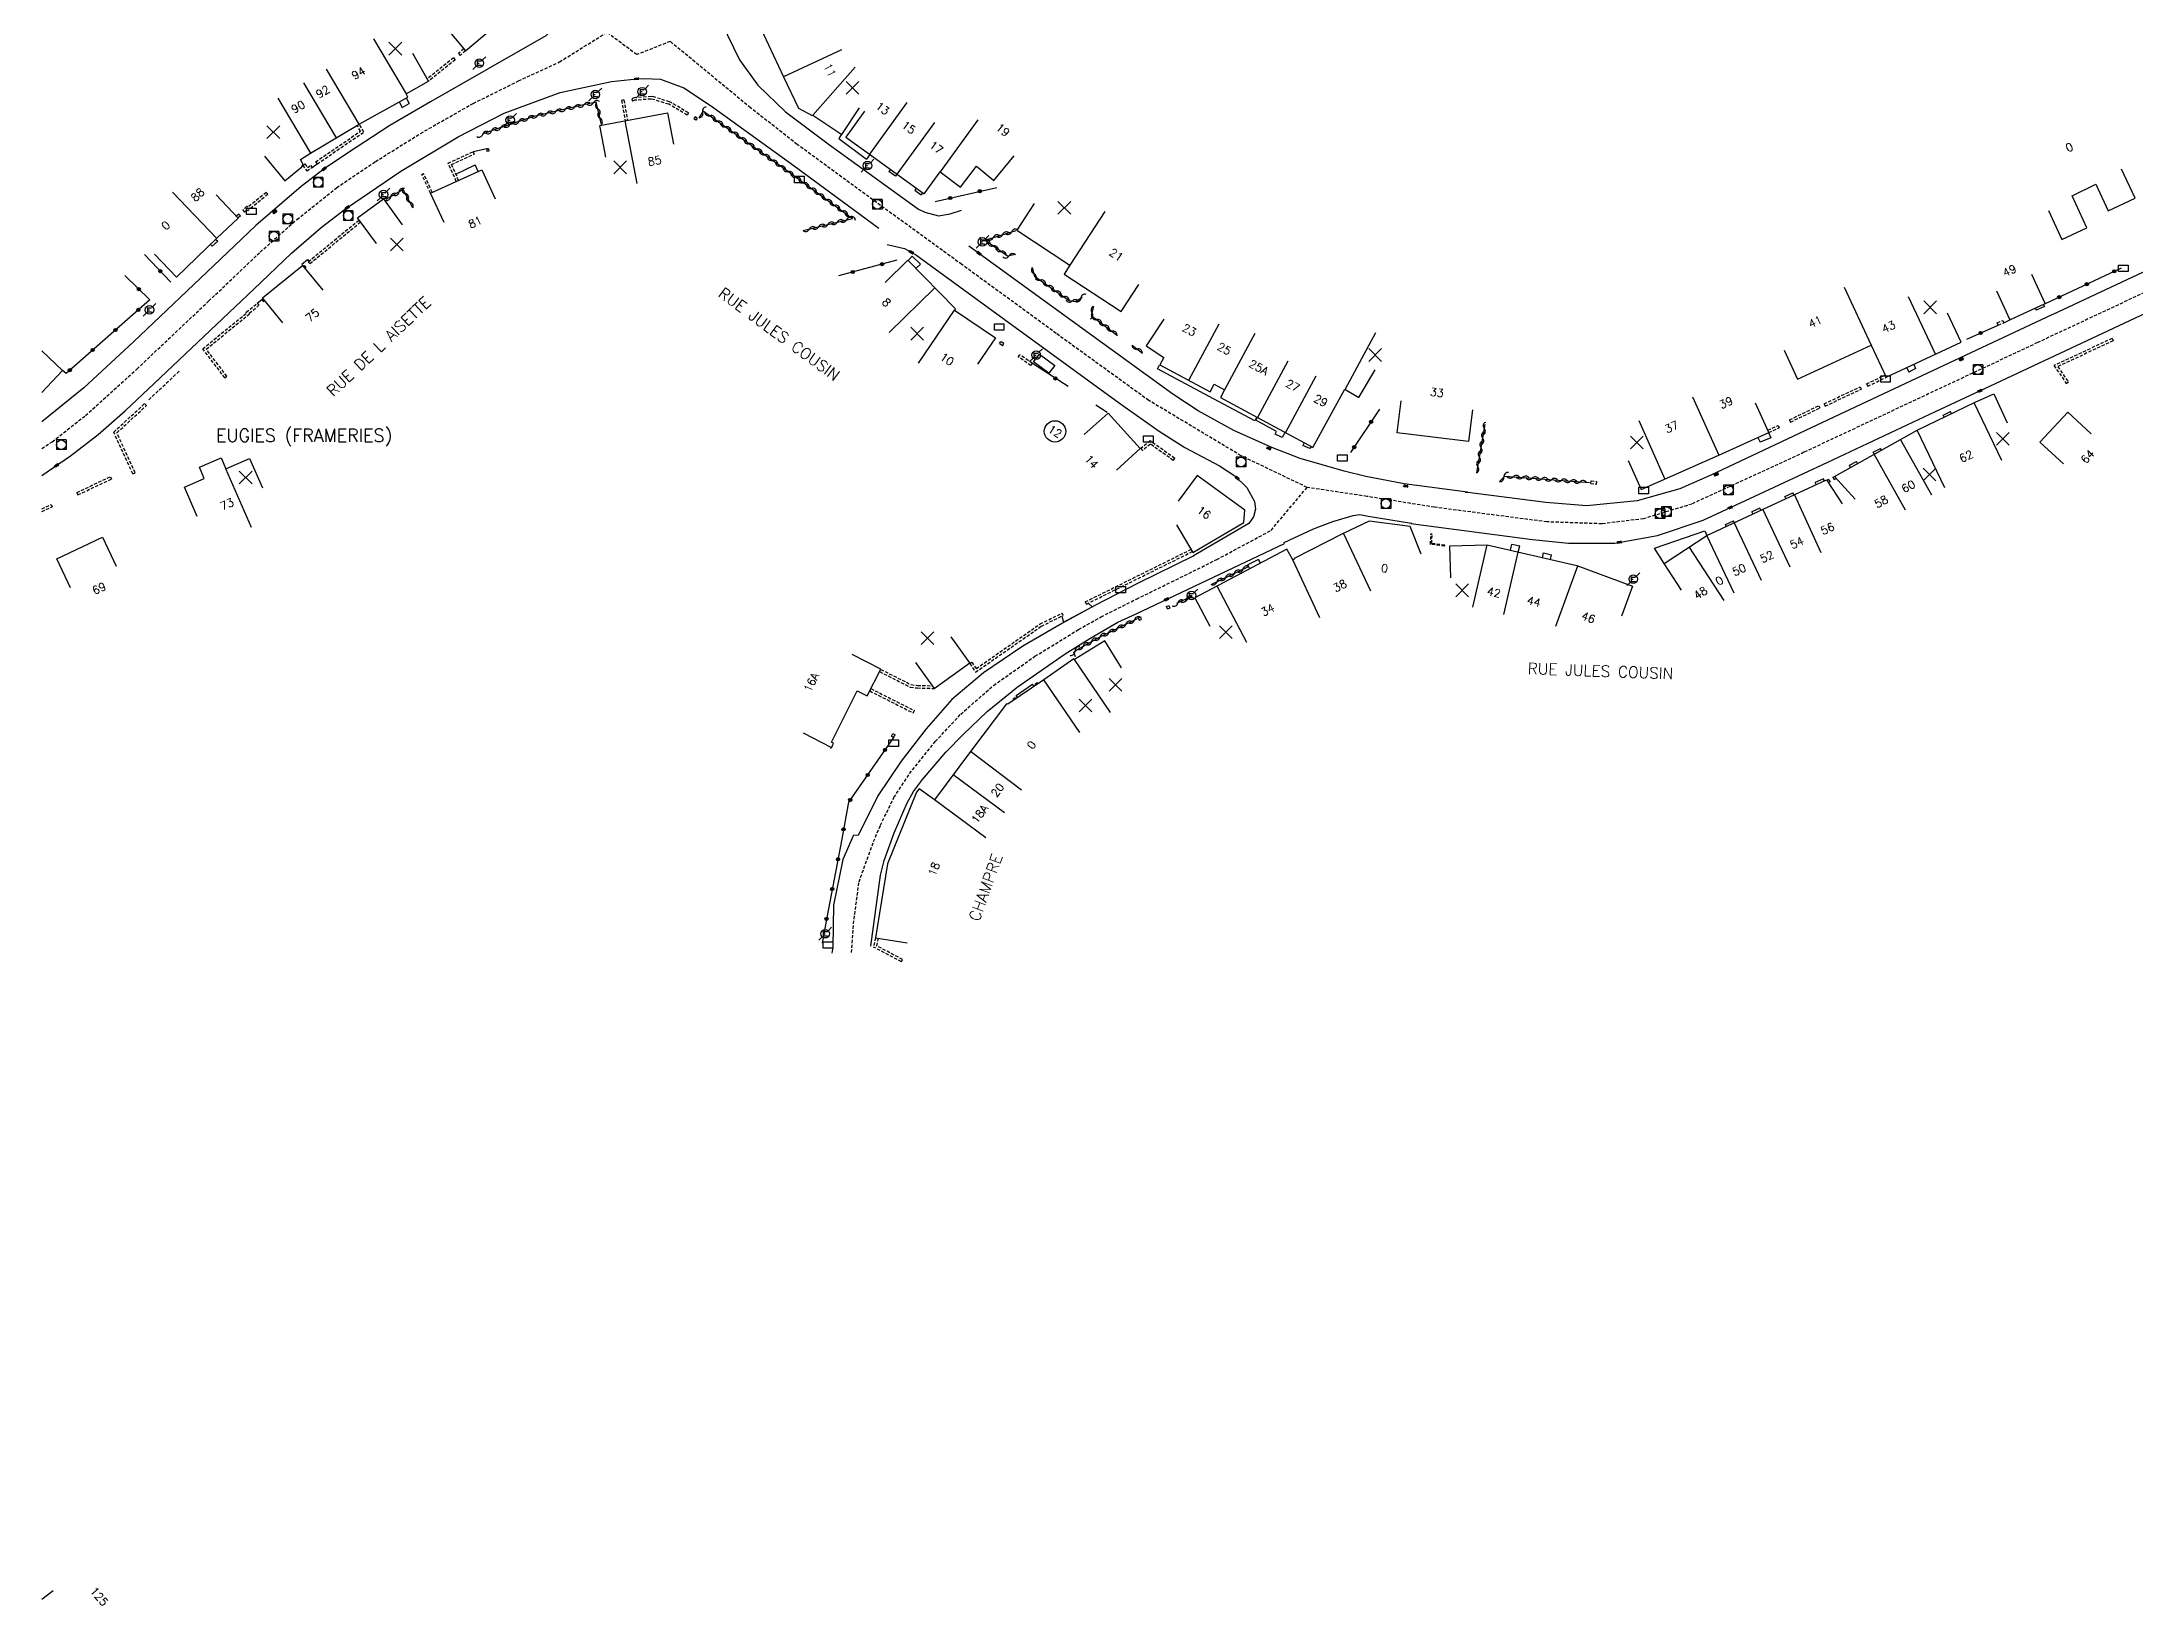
# Model space of a CAD drawing. Header units: millimetres. Extents: x 115000 to 115986, y 120000 to 121000.
# Drawn here: x 115000 to 115326.9, y 120581.2 to 120825.4 of the extents above; entities that cross this region are included whole.
import ezdxf
from ezdxf.enums import TextEntityAlignment as Align

# ---------------------------------------------------------------- set-up
doc = ezdxf.new("R2010")
doc.units = ezdxf.units.MM
doc.linetypes.add('DASHED', pattern=[0.75, 0.5, -0.25])
doc.layers.get('0').update_dxf_attribs({"linetype": 'CONTINUOUS'})
for name, color, linetype in [('W0001', 6, 'DASHED'), ('W0008', 7, 'CONTINUOUS'), ('W0100', 7, 'CONTINUOUS'), ('W0105', 7, 'CONTINUOUS'), ('W0112', 1, 'DASHED'), ('W0310', 3, 'CONTINUOUS'), ('W0322', 7, 'CONTINUOUS'), ('W0400', 7, 'CONTINUOUS'), ('W0420', 7, 'CONTINUOUS'), ('W0471', 7, 'CONTINUOUS'), ('W0980', 7, 'CONTINUOUS'), ('W0989', 7, 'CONTINUOUS'), ('W0991', 7, 'CONTINUOUS'), ('W1102', 7, 'CONTINUOUS'), ('W1471', 7, 'CONTINUOUS')]:
    doc.layers.add(name, color=color, linetype=linetype)
doc.styles.get("Standard").update_dxf_attribs({"font": 'romans.shx', "width": 0.85})

# ---------------------------------------------------------------- blocks, each defined once
blk = doc.blocks.new('t991o')
at = {"color": 0, "linetype": 'Continuous'}
for p, q in [((-1, 1), (1, -1)), ((-1, -1), (1, 1))]:
    blk.add_line(p, q, dxfattribs=at)
blk = doc.blocks.new('T471')
for p, q in [((-0.333334, 0.333334), (-0.333334, -0.333334)), ((-0.333334, 0.333334), (0.333334, 0.333334)), ((-0.333334, 0), (0, 0)), ((0.500001, 0.500001), (1.000002, 1.000002)), ((-0.500001, -0.500001), (-1.000002, -1.000002)), ((-0.333334, -0.333334), (0.333334, -0.333334))]:
    blk.add_line(p, q)
blk.add_ellipse((0, 0), major_axis=(0.471405, 0.471405), ratio=1, start_param=5.4977871438, end_param=11.780972451)
blk = doc.blocks.new('T400')
for p, q in [((-0.15, 0.3), (0.15, 0.3)), ((-0.15, -0.25), (-0.15, 0.3)), ((-0.15, 0.15), (0.15, 0.15)), ((-0.15, 0), (0.15, 0)), ((0.15, 0.3), (0.15, -0.25)), ((-0.15, -0.15), (0.15, -0.15)), ((-0.15, -0.25), (-0.15, -0.3)), ((-0.15, -0.3), (0.15, -0.3)), ((0.15, -0.3), (0.15, -0.25))]:
    blk.add_line(p, q)
blk = doc.blocks.new('T420')
for p, q in [((0.75, 0.75), (-0.75, 0.75)), ((-0.75, 0.75), (-0.75, -0.75)), ((0.75, 0.75), (0.75, -0.75)), ((0.75, -0.75), (-0.75, -0.75))]:
    blk.add_line(p, q)
blk.add_ellipse((0, 0), major_axis=(-0.53, 0.53), ratio=1, start_param=3.926991, end_param=10.210176)
blk = doc.blocks.new('t322o')
at = {"color": 0, "linetype": 'Continuous'}
for radius in [0.25, 0.15]:
    blk.add_circle((0, 0), radius, dxfattribs=at)
blk = doc.blocks.new('t310o')
at = {"color": 0, "linetype": 'Continuous'}
for centre, start, end in [((-0.5, 0.38), 216.8699, 323.1304), ((0.5, -0.37), 36.8699, 143.1303)]:
    blk.add_arc(centre, 0.625, start, end, dxfattribs=at)
blk = doc.blocks.new('T1471')
at = {"color": 0, "linetype": 'Continuous', "flags": 128}
blk.add_lwpolyline([(-0.75, -0.5), (-0.75, 0.5), (0.75, 0.5), (0.75, -0.5), (-0.75, -0.5)], dxfattribs=at)

msp = doc.modelspace()

# ---------------------------------------------------------------- linework, layer by layer
at = {"layer": 'W0001'}
for points in [[(115000, 120761.89), (115001.61, 120762.97), (115006.82, 120767.06), (115014.84, 120774.33), (115026.04, 120784.93), (115034.11, 120792.6), (115039.84, 120797.71), (115046.04, 120802.66), (115052.1, 120806.74), (115059.15, 120811.15), (115067.37, 120815.83), (115074.46, 120819.34), (115080.85, 120822.32), (115088.26, 120826.93)], [(115337.23, 120790.43), (115311.7, 120778.45), (115275.21, 120761.31), (115257.72, 120753.23), (115250.17, 120750.93), (115243.66, 120750.14), (115235.06, 120750.44), (115217.5, 120752.73), (115206.95, 120754.42), (115197.61, 120755.83), (115187.29, 120760.78), (115172.89, 120769.41), (115158.43, 120779.88), (115143.68, 120790.66), (115130.99, 120799.88), (115117.97, 120809.43), (115110.7, 120815.13), (115098.14, 120825.51), (115092.91, 120823.45), (115088.26, 120826.93)], [(115126.46, 120683.13), (115126.76, 120687.62), (115127.63, 120694.18), (115129.89, 120700.48), (115130.98, 120703.03), (115133.08, 120707.37), (115135.51, 120711.1), (115139.54, 120716.1), (115143.51, 120720.39), (115148.65, 120724.9), (115155.11, 120729.44), (115161.92, 120733.63), (115165.43, 120735.61), (115170.97, 120738.39), (115176.45, 120741.06), (115183.49, 120744.55), (115191.99, 120749.12), (115197.61, 120755.83)]]:
    msp.add_lwpolyline(points, dxfattribs=at)
at = {"layer": 'W0008'}
for points in [[(115000, 120899.19), (115007.93, 120892.39), (115027.6, 120876.88), (115047.32, 120861.41), (115052.88, 120856.99), (115058.57, 120852.34), (115063.65, 120847.87), (115067.42, 120844.54), (115077.85, 120835.02), (115080.33, 120831.79), (115080.85, 120829.82), (115080.49, 120828.26), (115080.21, 120827.79), (115078.71, 120826.39), (115060.68, 120816.08), (115054.36, 120812.4), (115047.73, 120808.06), (115044.09, 120805.6), (115040.52, 120802.83), (115033.44, 120796.77), (115027.92, 120791.51), (115014.3, 120778.6), (115006.54, 120771.39), (115000, 120766.07)], [(115114.64, 120847.54), (115109.31, 120843.38), (115107.96, 120841.91), (115106.83, 120840.13), (115106.03, 120838.27), (115105.27, 120834.39), (115105.3, 120832.29), (115106.1, 120829.34), (115107.11, 120826.5), (115108.98, 120822.63), (115111.82, 120818.7), (115116.15, 120814.54), (115123.02, 120809.36), (115136.91, 120799.31), (115137.89, 120798.82), (115140.04, 120798.27), (115141.84, 120798.58), (115143.62, 120799.17)], [(115000, 120757.71), (115004.49, 120760.75), (115008.81, 120764.12), (115013.03, 120767.8), (115017.54, 120772.07), (115033.09, 120786.83), (115039.01, 120792.43), (115043.64, 120796.42), (115047.43, 120799.35), (115056.07, 120805.22), (115065, 120810.62), (115072.21, 120814.32), (115080.93, 120817.52), (115088.98, 120819.28), (115092.9, 120819.68), (115094.1, 120819.71), (115096.64, 120819.63), (115100.25, 120818.24), (115104.61, 120815.42), (115117.48, 120806.09), (115130.7, 120796.36)], [(115132, 120793.76), (115134.73, 120793.18), (115136.45, 120792.24), (115150.32, 120782.1), (115168.32, 120768.99), (115174.49, 120764.62), (115178.52, 120762.06), (115183.94, 120759.18), (115186.35, 120757.62), (115188.22, 120755.82), (115189.42, 120753.63), (115189.54, 120752.43), (115189.25, 120751.23), (115188.5, 120750.19), (115179.89, 120745.13), (115179.9, 120745.16), (115171.23, 120740.84), (115164.46, 120737.39), (115159.41, 120734.63), (115153.21, 120731.04), (115147.07, 120726.88), (115142.15, 120722.69), (115138.1, 120718.11), (115134.19, 120713.04), (115130.59, 120707.63), (115127.49, 120701.44), (115126.75, 120701.48), (115125.12, 120697.7), (115123.66, 120690.54), (115123.52, 120684), (115123.36, 120683.05)], [(115337.96, 120794.07), (115314.06, 120782.85), (115313.94, 120782.82), (115297.08, 120774.89), (115277.21, 120765.55), (115260.65, 120757.75), (115255.83, 120755.6), (115249.15, 120753.72), (115241.29, 120752.93), (115234.89, 120753.45), (115222.3, 120755.11), (115222.64, 120755.06), (115212.79, 120756.37), (115206.77, 120757.51), (115203.38, 120758.36), (115196.55, 120760.35), (115192.13, 120762.04), (115186.18, 120764.74), (115180.61, 120767.79), (115176.63, 120770.39), (115156.73, 120784.81), (115144.8, 120793.54)], [(115129.49, 120684.17), (115130.97, 120695.22), (115131.57, 120697.54), (115133.1, 120701.83), (115135.13, 120706.54), (115136.16, 120708.33), (115137.56, 120710.2), (115141.19, 120714.47), (115143.88, 120717.24), (115147.63, 120720.83), (115152.32, 120724.63), (115159.84, 120729.81), (115163.67, 120732.22), (115168.04, 120734.78), (115170.9, 120736.09), (115194.07, 120747.08), (115194.02, 120747.21), (115198.6, 120749.33), (115201.64, 120750.51), (115204.81, 120751.45), (115205.84, 120751.57), (115207.15, 120751.36), (115213.92, 120750.22), (115213.84, 120750.21), (115232.81, 120747.67), (115238.44, 120747.1), (115245.68, 120747.13), (115252.32, 120748.3), (115259.49, 120750.73), (115267.55, 120754.44), (115278.94, 120759.77), (115295.77, 120767.68), (115304.36, 120771.69), (115329.44, 120783.48)]]:
    msp.add_lwpolyline(points, dxfattribs=at)
at = {"layer": 'W0100'}
msp.add_line((115000, 120582.13), (115001.74, 120583.47), dxfattribs=at)
for points in [[(115062.96, 120827.88), (115066.18, 120824.05), (115075.6, 120831.95), (115069.91, 120838.52), (115064.92, 120844.22), (115056.16, 120851.1), (115048.01, 120857.37), (115043.15, 120861.28), (115040.01, 120857.38)], [(115118.85, 120842.49), (115115.74, 120846.4), (115108.87, 120840.92), (115108.28, 120836.17), (115109.36, 120833.81), (115109.18, 120833.72), (115108.76, 120832.52), (115109.63, 120830.69), (115110.84, 120830.25), (115111.03, 120830.32), (115111.15, 120829.99), (115115.82, 120819.96), (115118.2, 120815.08), (115120.33, 120813.93), (115120.4, 120813.97), (115124.97, 120810.96), (115127.72, 120815.13)], [(115034.75, 120807.6), (115037.93, 120803.74), (115040.6, 120805.94), (115040.73, 120806.07), (115040.78, 120806.38), (115040.72, 120806.5), (115040.41, 120807.06), (115041.95, 120808.06), (115049.54, 120812.59), (115057.15, 120816.83), (115056.91, 120817.31), (115060.4, 120819.29), (115057.93, 120823.64)], [(115088.09, 120807.45), (115087.16, 120812.36), (115097.73, 120814.37), (115098.66, 120809.46)], [(115128.49, 120814.61), (115125.55, 120810.57), (115129.25, 120807.88), (115137.78, 120801.68), (115140.3, 120805.15), (115143.48, 120802.75), (115145.98, 120806), (115148.71, 120803.77), (115151.88, 120807.64)], [(115062.81, 120797.23), (115060.72, 120801.78), (115068.72, 120805.46), (115070.81, 120800.91)], [(115313.4, 120799.12), (115315.48, 120794.58), (115319.42, 120796.38), (115317.1, 120801.39), (115320.78, 120803.19), (115322.73, 120799.04), (115326.93, 120801), (115324.81, 120805.53)], [(115017.57, 120792.28), (115021.03, 120788.68), (115027.35, 120794.75), (115030.67, 120797.92), (115027.22, 120801.53)], [(115052.26, 120793.93), (115049.32, 120797.97), (115053.34, 120800.9), (115056.28, 120796.85)], [(115155, 120800.19), (115152.26, 120796.01), (115160.56, 120790.56), (115159.67, 120789.15), (115168.59, 120783.34), (115171.32, 120787.52)], [(115131.7, 120787.84), (115135.27, 120791.34), (115142.71, 120783.74), (115142.53, 120783.53), (115148.92, 120779.2), (115146.12, 120775.06)], [(115037.63, 120781.55), (115034.47, 120785.43), (115040.7, 120790.51), (115043.86, 120786.63)], [(115305.28, 120786.55), (115307.39, 120782.01), (115312.89, 120784.57), (115310.78, 120789.11)], [(115175.24, 120782.11), (115172.48, 120777.94), (115175.23, 120776.13), (115174.61, 120774.96), (115182.45, 120770.75), (115183.1, 120771.95), (115184.72, 120771.08), (115184.07, 120769.88), (115189.86, 120766.77), (115198.55, 120762.07), (115198.52, 120762.07), (115203.5, 120771.17), (115205.7, 120769.89), (115208.22, 120774.2)], [(115272.11, 120777.27), (115274.21, 120772.74), (115285.71, 120778.05), (115288.08, 120773.03), (115299.78, 120778.5), (115297.66, 120783.03)], [(115000, 120770.68), (115003.24, 120774.1), (115000, 120777.16)], [(115154.9, 120775.45), (115155.81, 120776.65), (115158.2, 120774.9), (115157.3, 120773.7), (115154.9, 120775.45)], [(115223.44, 120767.94), (115222.82, 120762.98), (115211.68, 120764.38), (115212.3, 120769.35)], [(115247.76, 120760.05), (115249.8, 120755.49), (115261.9, 120760.88), (115269.72, 120764.41), (115267.67, 120768.97)], [(115283.22, 120754.01), (115279.97, 120757.55), (115292.9, 120764.79), (115301.95, 120769.13), (115304.88, 120770.46), (115306.94, 120765.9)], [(115162.81, 120764.09), (115166.52, 120767.45), (115171.55, 120761.89), (115167.85, 120758.53)], [(115315.73, 120759.49), (115312.06, 120762.89), (115316.42, 120767.59), (115320.09, 120764.19)], [(115024.27, 120751.29), (115022.26, 120755.87), (115025.36, 120757.23), (115024.61, 120758.98), (115028, 120760.43), (115028.73, 120758.71), (115032.43, 120760.34), (115034.45, 120755.76)], [(115177.22, 120749.99), (115179.74, 120745.67), (115187.73, 120750.33), (115187.89, 120752.29), (115180.42, 120757.71), (115177.48, 120753.66)], [(115256.09, 120739.78), (115253.36, 120743.96), (115260.04, 120748.32), (115268.82, 120752.45), (115278.74, 120757.03), (115281.2, 120753.24)], [(115215.41, 120745.38), (115213.71, 120749.72), (115207.33, 120750.57), (115203.14, 120748.6), (115195.59, 120744.71), (115195.61, 120744.64), (115195.36, 120744.51), (115194.45, 120746.18), (115180.06, 120738.56), (115182.4, 120734.14)], [(115004.49, 120740.16), (115002.36, 120744.69), (115009.48, 120748.03), (115011.61, 120743.51)], [(115220.04, 120741.71), (115219.92, 120746.7), (115225.72, 120746.85), (115239.75, 120743.61), (115248.46, 120740.39), (115246.72, 120735.7)], [(115136.46, 120728.49), (115139.37, 120724.43), (115144.91, 120728.4), (115142.01, 120732.46)], [(115118.89, 120717.49), (115123.33, 120715.2), (115123.16, 120715.02), (115123.51, 120715.37), (115123.33, 120715.2), (115123.66, 120715.83), (115123.33, 120716.03), (115127.35, 120724.05), (115128.91, 120723.26), (115131.03, 120727.43), (115126.57, 120729.7)], [(115168.65, 120727.63), (115166.01, 120731.88), (115161.26, 120728.92), (115161.18, 120729.02), (115156.47, 120725.78), (115150.88, 120721.95), (115150.64, 120721.99), (115145.03, 120714.58), (115139.42, 120707.03), (115137.01, 120708.73), (115136.62, 120708.19), (115132.1, 120696.99), (115130.21, 120685.47), (115135.14, 120684.66)]]:
    msp.add_lwpolyline(points, dxfattribs=at)
at = {"layer": 'W0105'}
for p, q in [((115055.78, 120816.07), (115056.26, 120815.21)), ((115056.88, 120816.68), (115057.37, 120815.81)), ((115124.88, 120811.02), (115124.45, 120810.37)), ((115069.48, 120808.74), (115067.38, 120808.27)), ((115129.31, 120807.84), (115128.8, 120807.13)), ((115064.64, 120804.79), (115067.65, 120806.24)), ((115068.15, 120805.19), (115067.65, 120806.24)), ((115132.54, 120805.49), (115132.31, 120805.17)), ((115133.54, 120804.76), (115133.31, 120804.44)), ((115136.54, 120802.58), (115136.32, 120802.27)), ((115137.56, 120801.84), (115137.33, 120801.52)), ((115027.19, 120794.59), (115027.46, 120794.32)), ((115026.36, 120793.8), (115026.62, 120793.54)), ((115041.51, 120791.42), (115041.71, 120791.18)), ((115135.3, 120791.31), (115135.95, 120791.95)), ((115040.58, 120790.7), (115040.7, 120790.51)), ((115136.52, 120790.06), (115137.21, 120790.73)), ((115311.34, 120783.85), (115311.5, 120783.5)), ((115312.6, 120784.44), (115312.76, 120784.09)), ((115292.35, 120775.05), (115292.65, 120774.4)), ((115291.27, 120774.52), (115291.58, 120773.86)), ((115189.76, 120766.82), (115189.44, 120766.22)), ((115297.13, 120766.82), (115296.97, 120767.14)), ((115298.24, 120767.35), (115298.09, 120767.67)), ((115194.17, 120764.44), (115193.72, 120763.61)), ((115197.18, 120762.81), (115196.96, 120762.4)), ((115198.23, 120762.24), (115198.04, 120761.89)), ((115268.03, 120763.65), (115268.38, 120762.88)), ((115269.69, 120764.4), (115270.06, 120763.58)), ((115287.31, 120761.66), (115287.16, 120761.93)), ((115282.5, 120758.96), (115282.32, 120759.28)), ((115283.59, 120759.57), (115283.41, 120759.9)), ((115286.19, 120761.03), (115286.04, 120761.31)), ((115277.12, 120756.28), (115276.97, 120756.59)), ((115278.39, 120756.87), (115278.25, 120757.17)), ((115268.47, 120752.28), (115268.33, 120752.57)), ((115272.36, 120754.11), (115272.22, 120754.4)), ((115273.63, 120754.71), (115273.49, 120755)), ((115263.08, 120749.75), (115262.94, 120750.05)), ((115264.34, 120750.34), (115264.21, 120750.63)), ((115267.21, 120751.69), (115267.07, 120752)), ((115229.36, 120746.01), (115229.59, 120746.97)), ((115230.59, 120745.72), (115230.82, 120746.71)), ((115234.39, 120744.85), (115234.56, 120745.59)), ((115188.67, 120743.12), (115188.34, 120743.75)), ((115190.32, 120743.99), (115190.03, 120744.54)), ((115235.65, 120744.56), (115235.81, 120745.29)), ((115152.39, 120722.98), (115152.17, 120723.31)), ((115154.96, 120724.74), (115154.73, 120725.08))]:
    msp.add_line(p, q, dxfattribs=at)
for points in [[(115056.26, 120815.21), (115057.37, 120815.81)], [(115124.45, 120810.37), (115128.8, 120807.13)], [(115042.21, 120805.83), (115042.99, 120806.37)], [(115133.31, 120804.44), (115132.31, 120805.17)], [(115136.32, 120802.27), (115137.33, 120801.52)], [(115026.62, 120793.54), (115027.46, 120794.32)], [(115040.58, 120790.7), (115041.51, 120791.42)], [(115135.95, 120791.95), (115137.21, 120790.73)], [(115033.64, 120784.6), (115034.33, 120785.17)], [(115306.42, 120781.57), (115307.39, 120782.01)], [(115312.76, 120784.09), (115311.5, 120783.5)], [(115189.44, 120766.22), (115183.75, 120769.26), (115174.26, 120774.36), (115174.57, 120774.98)], [(115292.65, 120774.4), (115291.58, 120773.86)], [(115193.72, 120763.61), (115192.6, 120764.13), (115192.81, 120764.59), (115189.59, 120766.34), (115189.85, 120766.78)], [(115296.97, 120767.14), (115298.09, 120767.67)], [(115198.04, 120761.89), (115196.96, 120762.4)], [(115270.06, 120763.58), (115268.38, 120762.88)], [(115286.04, 120761.31), (115287.16, 120761.93)], [(115282.32, 120759.28), (115283.41, 120759.9)], [(115278.25, 120757.17), (115276.97, 120756.59)], [(115268.33, 120752.57), (115267.07, 120752)], [(115272.22, 120754.4), (115273.49, 120755)], [(115253.36, 120743.96), (115251.87, 120746.32), (115259.75, 120749.02), (115260.05, 120748.33)], [(115262.94, 120750.05), (115264.21, 120750.63)], [(115229.59, 120746.97), (115230.82, 120746.71)], [(115234.56, 120745.59), (115235.81, 120745.29)], [(115190.03, 120744.54), (115188.34, 120743.75)], [(115159.3, 120735.7), (115159.54, 120734.76), (115164.05, 120737.17), (115163.41, 120737.72)], [(115152.17, 120723.31), (115154.73, 120725.08)]]:
    msp.add_lwpolyline(points, dxfattribs=at)
at = {"layer": 'W0112'}
for p, q in [((115064.29, 120822.97), (115060.2, 120819.65)), ((115064.29, 120822.97), (115064.55, 120822.66)), ((115065.06, 120823.61), (115065.33, 120823.31)), ((115090.9, 120816.37), (115091.47, 120813.17)), ((115092.12, 120816.57), (115092.25, 120816.19)), ((115100.98, 120814.35), (115100.78, 120814.01)), ((115102.04, 120813.74), (115101.83, 120813.4)), ((115102.37, 120813.55), (115102.16, 120813.2)), ((115063.44, 120806.51), (115067.38, 120808.27)), ((115063.97, 120806.31), (115067.54, 120807.9)), ((115067.38, 120808.27), (115067.54, 120807.9)), ((115069.48, 120808.74), (115069.49, 120808.34)), ((115069.77, 120808.74), (115069.79, 120808.35)), ((115040.75, 120806.15), (115041.08, 120806.38)), ((115041.99, 120806.16), (115042.21, 120805.83)), ((115042.76, 120806.7), (115042.99, 120806.37)), ((115060.98, 120801.95), (115059.62, 120804.87)), ((115064.73, 120803.62), (115063.44, 120806.51)), ((115065.09, 120803.78), (115063.97, 120806.31)), ((115035.03, 120801.93), (115035.29, 120801.63)), ((115030.78, 120798.55), (115031.05, 120798.26)), ((115031.38, 120799.15), (115031.65, 120798.85)), ((115040.83, 120790.36), (115040.95, 120790.48)), ((115040.95, 120790.48), (115041.23, 120790.2)), ((115041.08, 120790.05), (115041.23, 120790.2)), ((115041.61, 120791.09), (115041.86, 120790.79)), ((115034.33, 120785.17), (115034.59, 120784.87)), ((115033.64, 120784.6), (115033.9, 120784.29)), ((115305.56, 120781.2), (115305.4, 120781.56)), ((115306.26, 120781.93), (115306.42, 120781.57)), ((115149.73, 120778.64), (115149.51, 120778.31)), ((115150.02, 120777.97), (115150.24, 120778.3)), ((115323.33, 120779.08), (115323.5, 120778.72)), ((115152.49, 120776.24), (115152.72, 120776.57)), ((115154.48, 120774.87), (115154.7, 120775.2)), ((115016.69, 120769.53), (115021.48, 120774.01)), ((115028.58, 120772.95), (115028.9, 120773.2)), ((115285, 120772.02), (115285.17, 120771.66)), ((115316.18, 120772.07), (115316.51, 120772.3)), ((115016.04, 120768.92), (115016.32, 120768.62)), ((115277.52, 120768.6), (115277.7, 120768.24)), ((115278.35, 120768.9), (115278.52, 120768.54)), ((115284, 120771.53), (115284.17, 120771.17)), ((115271.2, 120765.51), (115271.36, 120765.15)), ((115272.96, 120766.4), (115273.13, 120766.04)), ((115171.65, 120761.92), (115171.9, 120761.6)), ((115176.71, 120760.05), (115176.94, 120760.37)), ((115010.7, 120757.49), (115010.87, 120757.13)), ((115014.19, 120757.93), (115014.55, 120758.1)), ((115241.91, 120756.44), (115241.96, 120756.84)), ((115242.8, 120756.34), (115242.84, 120756.74)), ((115279.09, 120757.05), (115278.82, 120756.9)), ((115279.09, 120757.05), (115279.29, 120756.71)), ((115279.74, 120757.42), (115279.93, 120757.07)), ((115279.93, 120757.07), (115280.25, 120757.25)), ((115000, 120752.49), (115001.45, 120753.14)), ((115000, 120752.06), (115001.61, 120752.77)), ((115001.45, 120753.14), (115001.61, 120752.77)), ((115005.47, 120755.04), (115005.64, 120754.68)), ((115216.96, 120748.57), (115217.13, 120748.56)), ((115219.08, 120746.64), (115219.1, 120746.81)), ((115159.52, 120735.82), (115159.35, 120736.18)), ((115162.97, 120737.95), (115163.15, 120737.59)), ((115175.8, 120736.83), (115175.66, 120737.21)), ((115176.03, 120737.35), (115176.17, 120736.97)), ((115171.21, 120735.44), (115171.36, 120735.07)), ((115171.57, 120735.58), (115171.72, 120735.21)), ((115144.92, 120728.31), (115145.25, 120728.53)), ((115151.82, 120722.57), (115151.7, 120722.74)), ((115152.12, 120722.79), (115152.01, 120722.95)), ((115155.25, 120724.94), (115155.13, 120725.1)), ((115155.58, 120725.16), (115155.46, 120725.33)), ((115136.1, 120720.59), (115136.28, 120720.95)), ((115132.68, 120716.94), (115133.03, 120716.75)), ((115132.91, 120717.38), (115133.27, 120717.19)), ((115130.21, 120685.47), (115129.91, 120684.01)), ((115134.25, 120681.71), (115129.91, 120684.01)), ((115130.6, 120685.39), (115130.36, 120684.22)), ((115134.44, 120682.06), (115130.36, 120684.22)), ((115134.25, 120681.71), (115134.44, 120682.06))]:
    msp.add_line(p, q, dxfattribs=at)
for points in [[(115065.91, 120824.35), (115065.06, 120823.61)], [(115066.18, 120824.05), (115065.33, 120823.31)], [(115064.55, 120822.66), (115060.4, 120819.29)], [(115090.9, 120816.37), (115090.53, 120816.31), (115091.11, 120813.12)], [(115100.98, 120814.35), (115098.39, 120815.9), (115098.04, 120816.07), (115095.59, 120816.84), (115095.17, 120816.91), (115092.53, 120816.71), (115092.12, 120816.57)], [(115100.78, 120814.01), (115098.2, 120815.55), (115097.9, 120815.69), (115095.49, 120816.45), (115095.15, 120816.51), (115092.61, 120816.32), (115092.25, 120816.19)], [(115042.76, 120806.7), (115049.77, 120811.49), (115049.23, 120812.41)], [(115042.99, 120806.37), (115050.3, 120811.37), (115049.58, 120812.62)], [(115102.16, 120813.2), (115101.83, 120813.4)], [(115102.37, 120813.55), (115102.04, 120813.74)], [(115069.77, 120808.74), (115069.48, 120808.74)], [(115069.79, 120808.35), (115069.49, 120808.34)], [(115040.75, 120806.15), (115041.37, 120805.27), (115042.21, 120805.83)], [(115041.08, 120806.38), (115041.48, 120805.82), (115041.99, 120806.16)], [(115060.72, 120801.78), (115059.36, 120804.7), (115059.62, 120804.87)], [(115035.03, 120801.93), (115032.19, 120799.6), (115032.03, 120799.75), (115031.38, 120799.15)], [(115035.29, 120801.63), (115032.17, 120799.07), (115032.03, 120799.2), (115031.65, 120798.85)], [(115030.78, 120798.55), (115030.4, 120798.21)], [(115031.05, 120798.26), (115030.67, 120797.92)], [(115041.61, 120791.09), (115049.54, 120797.63)], [(115041.86, 120790.79), (115049.79, 120797.32)], [(115034.33, 120785.17), (115034.49, 120785.32)], [(115034.59, 120784.87), (115034.75, 120785.01)], [(115028.58, 120772.95), (115025.12, 120777.49), (115031.97, 120783.08), (115031.93, 120783.19), (115033.64, 120784.6)], [(115028.9, 120773.2), (115025.67, 120777.43), (115032.45, 120782.96), (115032.4, 120783.07), (115033.9, 120784.29)], [(115305.4, 120781.56), (115306.26, 120781.93)], [(115305.56, 120781.2), (115306.42, 120781.57)], [(115150.02, 120777.97), (115149.51, 120778.31)], [(115150.24, 120778.3), (115149.73, 120778.64)], [(115323.33, 120779.08), (115314.26, 120774.89), (115316.18, 120772.07)], [(115323.5, 120778.72), (115314.85, 120774.72), (115316.51, 120772.3)], [(115154.48, 120774.87), (115152.49, 120776.24)], [(115154.7, 120775.2), (115152.72, 120776.57)], [(115285, 120772.02), (115287.91, 120773.39)], [(115285.17, 120771.66), (115288.08, 120773.03)], [(115014.19, 120757.93), (115011.22, 120764.46), (115016.04, 120768.92)], [(115014.55, 120758.1), (115011.71, 120764.36), (115016.32, 120768.62)], [(115272.96, 120766.4), (115277.52, 120768.6)], [(115278.35, 120768.9), (115284, 120771.53)], [(115278.52, 120768.54), (115284.17, 120771.17)], [(115269.56, 120764.77), (115271.2, 120765.51)], [(115269.72, 120764.41), (115271.36, 120765.15)], [(115273.13, 120766.04), (115277.7, 120768.24)], [(115176.94, 120760.37), (115173.12, 120763.09), (115171.65, 120761.92)], [(115176.71, 120760.05), (115173.13, 120762.59), (115171.9, 120761.6)], [(115005.47, 120755.04), (115010.7, 120757.49)], [(115005.64, 120754.68), (115010.87, 120757.13)], [(115241.91, 120756.44), (115242.8, 120756.34)], [(115241.96, 120756.84), (115242.84, 120756.74)], [(115279.29, 120756.71), (115279.05, 120756.57)], [(115279.74, 120757.42), (115279.96, 120757.55)], [(115162.97, 120737.95), (115179.49, 120746.14)], [(115163.15, 120737.59), (115179.67, 120745.79)], [(115219.08, 120746.64), (115216.89, 120746.92), (115216.96, 120748.57)], [(115219.1, 120746.81), (115217.07, 120747.07), (115217.13, 120748.56)], [(115144.92, 120728.31), (115145.84, 120726.96), (115156.11, 120734.14), (115159.52, 120735.82)], [(115145.25, 120728.53), (115145.94, 120727.52), (115155.91, 120734.49), (115159.35, 120736.18)], [(115175.66, 120737.21), (115176.03, 120737.35)], [(115175.8, 120736.83), (115176.17, 120736.97)], [(115171.21, 120735.44), (115171.57, 120735.58)], [(115171.36, 120735.07), (115171.72, 120735.21)], [(115130.84, 120727.05), (115135.63, 120724.62), (115136.73, 120724.49), (115139.37, 120724.42)], [(115131.02, 120727.4), (115135.75, 120725.01), (115136.76, 120724.89), (115139.08, 120724.83)], [(115129.3, 120724.03), (115136.1, 120720.59)], [(115129.48, 120724.39), (115136.28, 120720.95)], [(115152.01, 120722.95), (115151.7, 120722.74)], [(115155.13, 120725.1), (115155.46, 120725.33)], [(115132.68, 120716.94), (115132.91, 120717.38)], [(115133.03, 120716.75), (115133.27, 120717.19)]]:
    msp.add_lwpolyline(points, dxfattribs=at)
at = {"layer": 'W0310'}
for p, q in [((115118.9, 120795.95), (115126.6, 120797.87)), ((115170.28, 120778.04), (115171.92, 120776.81)), ((115224.1, 120758.11), (115225.41, 120765.68)), ((115182.65, 120740.67), (115188.44, 120743.48)), ((115179.68, 120738.82), (115177.23, 120737.68))]:
    msp.add_line(p, q, dxfattribs=at)
for points in [[(115087.41, 120812.56), (115086.58, 120816.01), (115084.88, 120815.66), (115076.84, 120813.8), (115070.5, 120811.65), (115068.82, 120811)], [(115102.68, 120813.58), (115103.35, 120814.64), (115116.08, 120805.53), (115126.6, 120797.87)], [(115057.94, 120799.52), (115056.42, 120802.39), (115053.74, 120800.79)], [(115152.05, 120792.2), (115150.83, 120791.98), (115147.27, 120794.47), (115152.16, 120795.98)], [(115154.67, 120790.17), (115155.03, 120788.86), (115160.44, 120785.05), (115161.5, 120784.9), (115162.47, 120785.55)], [(115164.23, 120784.1), (115163.89, 120782.69), (115168.02, 120779.55)], [(115227.64, 120756.74), (115228.49, 120757.59), (115241.73, 120756.57)], [(115161.44, 120729.37), (115161.19, 120730.09), (115161.63, 120730.47), (115165.31, 120732.48), (115171.12, 120735.33)]]:
    msp.add_lwpolyline(points, dxfattribs=at)
at = {"layer": 'W0322'}
for p, q in [((115139.54, 120800.52), (115149.14, 120802.71)), ((115020.13, 120787.89), (115016.03, 120792.22)), ((115133.52, 120791.33), (115124.42, 120788.88)), ((115016.84, 120785.14), (115012.97, 120788.92)), ((115312.94, 120784.55), (115324.79, 120790.12)), ((115300.64, 120778.99), (115305.56, 120781.2)), ((115160.29, 120771.57), (115154.74, 120775.17)), ((115166.38, 120767.54), (115164.63, 120768.68)), ((115208.94, 120768.04), (115204.41, 120761.3))]:
    msp.add_line(p, q, dxfattribs=at)
for points in [[(115016.84, 120785.14), (115003.78, 120773.64), (115003.24, 120774.1)], [(115133.03, 120716.75), (115126.01, 120706.63), (115124.89, 120700.59), (115122.6, 120688.64), (115121.87, 120684.63)]]:
    msp.add_lwpolyline(points, dxfattribs=at)
at = {"layer": 'W1102'}
for p, q in [((115051.79, 120825.9), (115056.91, 120817.31)), ((115124.88, 120824.19), (115115.82, 120819.97)), ((115044.4, 120821.17), (115049.53, 120812.59)), ((115127.01, 120821.48), (115120.4, 120813.97)), ((115040.85, 120819.03), (115045.98, 120810.45)), ((115036.83, 120816.65), (115041.96, 120808.06)), ((115135.12, 120815.98), (115129.24, 120807.89)), ((115092.98, 120803.29), (115091.11, 120813.11)), ((115139.44, 120812.83), (115133.55, 120804.75)), ((115146.19, 120813.24), (115140.3, 120805.15)), ((115020.41, 120801.95), (115027.34, 120794.73)), ((115166.02, 120798.93), (115160.56, 120790.56)), ((115132.34, 120780.04), (115139.49, 120787.03)), ((115281.47, 120787.11), (115285.71, 120778.05)), ((115291.51, 120785.68), (115295.74, 120776.62)), ((115136.94, 120775.24), (115142.54, 120783.52)), ((115183.84, 120781.35), (115179.11, 120772.54)), ((115189.46, 120779.89), (115184.72, 120771.08)), ((115208.32, 120779.97), (115203.56, 120771.17)), ((115194.59, 120775.57), (115189.86, 120766.77)), ((115199, 120773.2), (115194.24, 120764.4)), ((115257.79, 120769.99), (115261.9, 120760.88)), ((115306.14, 120760.05), (115301.81, 120769.06)), ((115249.41, 120766.26), (115253.48, 120757.13)), ((115295.17, 120754.6), (115290.29, 120763.32)), ((115297.23, 120755.77), (115292.9, 120764.79)), ((115032.76, 120749.56), (115028.73, 120758.71)), ((115291.06, 120752.29), (115286.18, 120761.02)), ((115273.06, 120743.39), (115268.8, 120752.44)), ((115277.92, 120745.63), (115273.72, 120754.71)), ((115268.56, 120741.28), (115264.31, 120750.33)), ((115207.58, 120739.63), (115203.32, 120748.68)), ((115223.48, 120737.1), (115225.73, 120746.85)), ((115228.34, 120735.98), (115230.59, 120745.72)), ((115262.75, 120738.15), (115257.29, 120746.53)), ((115264.31, 120739.28), (115260.05, 120748.33)), ((115199.62, 120735.46), (115195.36, 120744.51)), ((115236.45, 120734.17), (115239.92, 120743.55)), ((115188.22, 120731.57), (115183.54, 120740.41)), ((115166.93, 120720.68), (115161.26, 120728.92)), ((115162.14, 120717.54), (115156.47, 120725.78)), ((115153, 120708.54), (115145.03, 120714.58)), ((115150.34, 120704.96), (115142.31, 120710.92)), ((115147.45, 120701.07), (115139.42, 120707.03))]:
    msp.add_line(p, q, dxfattribs=at)
msp.add_circle((115158.24, 120764.58), 1.67, dxfattribs=at)

# ---------------------------------------------------------------- block references
at = {"layer": 'W0310'}
for p, rotation in [((115077.37, 120813.92), 193.0293731112875), ((115078.83, 120814.26), 193.0293731112875), ((115080.29, 120814.6), 193.0293731112875), ((115081.75, 120814.93), 193.0293731112875), ((115083.21, 120815.27), 193.0293731112875), ((115084.67, 120815.61), 193.0293731112875), ((115086.14, 120815.92), 191.6716027522924), ((115086.83, 120814.99), 103.5741458685866), ((115087.18, 120813.53), 103.5741458685866), ((115103.21, 120814.42), 57.60249484408948), ((115104.36, 120813.91), 324.4386264278127), ((115068.85, 120811.01), 201.3113590491307), ((115070.25, 120811.55), 201.3113590491307), ((115071.67, 120812.05), 198.694896496), ((115073.09, 120812.53), 198.694896496), ((115074.51, 120813.01), 198.694896496), ((115075.93, 120813.49), 198.694896496), ((115105.58, 120813.04), 324.4386264278127), ((115106.8, 120812.17), 324.4386264278127), ((115108.02, 120811.29), 324.4386264278127), ((115109.24, 120810.42), 324.4386264278127), ((115110.46, 120809.55), 324.4386264278127), ((115111.68, 120808.68), 324.4386264278127), ((115112.9, 120807.81), 324.4386264278127), ((115114.12, 120806.93), 324.4386264278127), ((115115.35, 120806.06), 324.4386264278127), ((115116.56, 120805.18), 323.9296875271542), ((115117.77, 120804.3), 323.9296875271542), ((115054.48, 120801.23), 210.9258242822248), ((115055.77, 120802), 210.9258242822248), ((115056.77, 120801.73), 118.0017993384757), ((115057.47, 120800.41), 118.0017993384757), ((115118.99, 120803.42), 323.9296875271542), ((115120.2, 120802.54), 323.9296875271542), ((115121.41, 120801.65), 323.9296875271542), ((115122.62, 120800.77), 323.9296875271542), ((115123.84, 120799.89), 323.9296875271542), ((115125.05, 120799), 323.9296875271542), ((115125.69, 120797.65), 14.00130027417397), ((115126.26, 120798.12), 323.9296875271542), ((115119.87, 120796.19), 14.00130027417397), ((115121.33, 120796.56), 14.00130027417397), ((115122.78, 120796.92), 14.00130027417397), ((115124.24, 120797.28), 14.00130027417397), ((115147.34, 120794.42), 144.9766579986848), ((115148.61, 120794.89), 17.12834734646001), ((115150.05, 120795.33), 17.12834734646001), ((115151.48, 120795.77), 17.12834734646001), ((115148.57, 120793.56), 144.9766579986848), ((115149.8, 120792.7), 144.9766579986848), ((115151.06, 120792.02), 190.2760428821679), ((115154.94, 120789.21), 285.4067294622515), ((115155.96, 120788.21), 324.787458831341), ((115157.19, 120787.34), 324.787458831341), ((115158.41, 120786.48), 324.787458831341), ((115159.64, 120785.61), 324.787458831341), ((115160.96, 120784.97), 351.9076294675301), ((115162.29, 120785.43), 34.04259738844808), ((115164, 120783.12), 256.5197499330492), ((115164.73, 120782.05), 322.7876825591916), ((115165.93, 120781.15), 322.7876825591916), ((115167.12, 120780.24), 322.7876825591916), ((115171.08, 120777.44), 322.9398173974496), ((115225.29, 120765.01), 80.14532459127483), ((115224.78, 120762.05), 80.14532459127483), ((115225.04, 120763.53), 80.14532459127483), ((115224.27, 120759.1), 80.14532459127483), ((115224.52, 120760.57), 80.14532459127483), ((115228.35, 120757.45), 45.03377009257599), ((115229.79, 120757.49), 355.5990027925437), ((115231.28, 120757.38), 355.5990027925437), ((115232.78, 120757.26), 355.5990027925437), ((115234.27, 120757.15), 355.5990027925437), ((115235.77, 120757.03), 355.5990027925437), ((115237.27, 120756.92), 355.5990027925437), ((115238.76, 120756.8), 355.5990027925437), ((115240.26, 120756.69), 355.5990027925437), ((115184.9, 120741.76), 25.8800264937097), ((115186.25, 120742.42), 25.8800264937097), ((115187.6, 120743.07), 25.8800264937097), ((115178.77, 120738.4), 205.097388206954), ((115183.55, 120741.11), 25.8800264937097), ((115170.66, 120735.11), 26.11748268146239), ((115177.42, 120737.76), 205.097388206954), ((115163.96, 120731.74), 28.65526081162561), ((115165.28, 120732.46), 28.65526081162561), ((115166.62, 120733.12), 26.11748268146239), ((115167.97, 120733.79), 26.11748268146239), ((115169.32, 120734.45), 26.11748268146239), ((115161.37, 120730.24), 40.97371368885744), ((115162.65, 120731.02), 28.65526081162561)]:
    msp.add_blockref('t310o', p, dxfattribs=dict(at, rotation=rotation))
at = {"layer": 'W0322'}
for p, rotation in [((115141.86, 120801.05), 12.89028783342333), ((115146.49, 120802.11), 12.89028783342333), ((115018.5, 120789.62), 133.4909264489786), ((115126.64, 120789.48), 195.0450536759775), ((115131.23, 120790.71), 195.0450536759775), ((115323.69, 120789.6), 25.15599419757971), ((115015.14, 120786.8), 135.7271107364644), ((115315.09, 120785.56), 25.15599419757971), ((115319.39, 120787.58), 25.15599419757971), ((115015.06, 120783.57), 221.3789109281497), ((115011.49, 120780.43), 221.3789109281497), ((115302.81, 120779.96), 24.1482452314687), ((115007.93, 120777.29), 221.3789109281497), ((115004.36, 120774.15), 221.3789109281497), ((115158.3, 120772.86), 146.9564691606045), ((115207.61, 120766.07), 236.1142801933751), ((115204.97, 120762.12), 236.1142801933751), ((115131.68, 120714.8), 235.2294186956603), ((115128.97, 120710.9), 235.2294186956603), ((115126.26, 120706.99), 235.2294186956603), ((115125.22, 120702.4), 259.5047918637986), ((115124.34, 120697.73), 259.1417919272041), ((115123.44, 120693.07), 259.1417919272041), ((115122.55, 120688.4), 259.6990433152936)]:
    msp.add_blockref('t322o', p, dxfattribs=dict(at, rotation=rotation))
at = {"layer": 'W0400'}
for p, rotation in [((115092.9, 120819.67), 94.96316503136133), ((115044.09, 120805.6), 307.4797720520159), ((115036.39, 120798.91), 130.4712427979068), ((115047.71, 120799.54), 123.8603382297967), ((115135.82, 120792.59), 61.54459852090402), ((115146.35, 120792.4), 233.2260453303136), ((115299.8, 120775.83), 114.5485079186141), ((115302.69, 120770.91), 115.3504146064509), ((115191.64, 120761.93), 65.45292721859775), ((115002.29, 120759.26), 124.1957044257336), ((115186.7, 120757.28), 46.42773479409294), ((115213.05, 120756.03), 82.51406898208825), ((115261.54, 120757.84), 115.1427450197953), ((115263.7, 120752.67), 114.7175601676276), ((115246.4, 120747.26), 100.3598285677397), ((115175.65, 120738.34), 115.2453869350427)]:
    msp.add_blockref('T400', p, dxfattribs=dict(at, rotation=rotation))
at = {"layer": 'W0420'}
for p in [(115043.15, 120803.49), (115038.41, 120797.77), (115047.84, 120798.3), (115130.48, 120800.07), (115036.25, 120795.08), (115302.38, 120774.23), (115003.03, 120762.49), (115187.29, 120759.8), (115263.4, 120755.44), (115209.92, 120753.29), (115252.74, 120751.72), (115253.72, 120752.03)]:
    msp.add_blockref('T420', p, dxfattribs=at)
at = {"layer": 'W0471'}
for p in [(115068.32, 120822.13), (115086.44, 120817.23), (115093.77, 120817.67), (115073.13, 120813.23), (115128.95, 120806.11), (115053.37, 120801.6), (115146.91, 120794.2), (115016.81, 120783.58), (115155.28, 120776.49), (115248.56, 120741.48), (115179.55, 120738.94), (115122.35, 120686.09)]:
    msp.add_blockref('T471', p, dxfattribs=at)
at = {"layer": 'W0991'}
for p in [(115055.2, 120824.39), (115126.6, 120818.27), (115036.16, 120811.35), (115090.32, 120805.84), (115159.69, 120799.5), (115055.45, 120793.77), (115294.92, 120783.96), (115136.72, 120779.86), (115208.24, 120776.52), (115249.11, 120762.85), (115306.29, 120763.41), (115294.81, 120757.83), (115031.83, 120757.38), (115221.83, 120739.75), (115138.32, 120732.28), (115184.93, 120733.22), (115167.68, 120724.98), (115162.99, 120721.76)]:
    msp.add_blockref('t991o', p, dxfattribs=at)
at = {"layer": 'W1471'}
for p in [(115118.31, 120803.94), (115032.73, 120798.97), (115325.09, 120790.06), (115149.52, 120780.91), (115287.95, 120772.78), (115172.83, 120763.41), (115203.1, 120760.43), (115250.16, 120755.35), (115168.48, 120739.85), (115133.02, 120715.87), (115122.8, 120684.32)]:
    msp.add_blockref('T1471', p, dxfattribs=at)

# ---------------------------------------------------------------- texts
at = {"layer": 'W0980'}
msp.add_text('EUGIES (FRAMERIES)', height=2, dxfattribs=at).set_placement((115040.96, 120763.82), align=Align.MIDDLE)
at = {"layer": 'W0989'}
for s, rotation, p in [('RUE DE L AISETTE', 43.4954, (115052.61, 120777.85)), ('RUE JULES COUSIN', 323.7392, (115115.16, 120779.78)), ('RUE JULES COUSIN', 357.9624, (115243.43, 120727.14)), ('CHAMPRE', 70.2495, (115147.4, 120693.32))]:
    msp.add_text(s, height=1.75, rotation=rotation, dxfattribs=at).set_placement(p, align=Align.MIDDLE)
at = {"layer": 'W0991'}
for s, rotation, p in [('94', 30.3146, (115049.45, 120820.57)), ('11', 295.9496, (115123.08, 120821.04)), ('92', 30.3146, (115043.87, 120817.65)), ('90', 30.3168, (115040.03, 120815.3)), ('13', 323.98, (115131.3, 120815.05)), ('15', 323.9427, (115135.4, 120812.07)), ('19', 320.7226, (115150.1, 120811.68)), ('85', 10.7636, (115095.71, 120806.86)), ('17', 323.9401, (115139.69, 120808.94)), ('0', 26.038, (115316.67, 120808.97)), ('88', 43.6436, (115024.34, 120801.55)), ('81', 24.6997, (115067.68, 120797.27)), ('0', 43.8278, (115019.34, 120796.76)), ('21', 326.878, (115167.82, 120792.19)), ('49', 24.9473, (115307.32, 120789.7)), ('8', 314.4091, (115131.93, 120784.74)), ('75', 39.1792, (115042.25, 120782.74)), ('41', 24.796, (115276.97, 120781.72)), ('43', 25.055, (115288.43, 120780.92)), ('23', 331.7118, (115179.22, 120780.43)), ('25', 331.7125, (115184.68, 120777.49)), ('10', 325.9151, (115141.37, 120775.86)), ('25A', 331.7142, (115190.06, 120774.59)), ('27', 331.7138, (115195.38, 120771.73)), ('29', 331.7101, (115199.75, 120769.38)), ('33', 352.8212, (115217.88, 120770.66)), ('39', 24.2924, (115263.04, 120769.07)), ('12', 326.9565, (115158.24, 120764.58)), ('37', 24.0113, (115254.54, 120765.27)), ('14', 312.1729, (115163.95, 120759.85)), ('62', 25.6544, (115300.55, 120760.69)), ('64', 47.1623, (115319.52, 120760.64)), ('60', 29.2248, (115291.52, 120755.99)), ('73', 23.2211, (115028.91, 120753.21)), ('16', 324.0215, (115181.51, 120751.9)), ('58', 29.228, (115287.28, 120753.62)), ('56', 24.8021, (115278.89, 120749.39)), ('52', 25.1693, (115269.44, 120745)), ('54', 24.8016, (115274.11, 120747.18)), ('0', 352.4163, (115209.71, 120743.19)), ('50', 25.1656, (115265.09, 120742.96)), ('69', 25.1775, (115008.94, 120740.05)), ('38', 27.5609, (115202.73, 120740.46)), ('42', 347.0054, (115226.79, 120739.42)), ('48', 33.1194, (115259.06, 120739.33)), ('0', 33.1223, (115262, 120741.24)), ('34', 27.8983, (115191.47, 120736.69)), ('44', 347.0093, (115233.04, 120737.98)), ('46', 339.7012, (115241.54, 120735.49)), ('16A', 63.4168, (115120.18, 120725.38)), ('0', 52.838, (115154.57, 120715.58)), ('20', 53.3637, (115149.26, 120708.54)), ('18A', 53.3684, (115146.48, 120704.8)), ('18', 68.0531, (115139.33, 120696.2)), ('125', 310.0976, (115008.96, 120582.53))]:
    msp.add_text(s, height=1.25, rotation=rotation, dxfattribs=at).set_placement(p, align=Align.MIDDLE)

doc.saveas('drawing.dxf')
